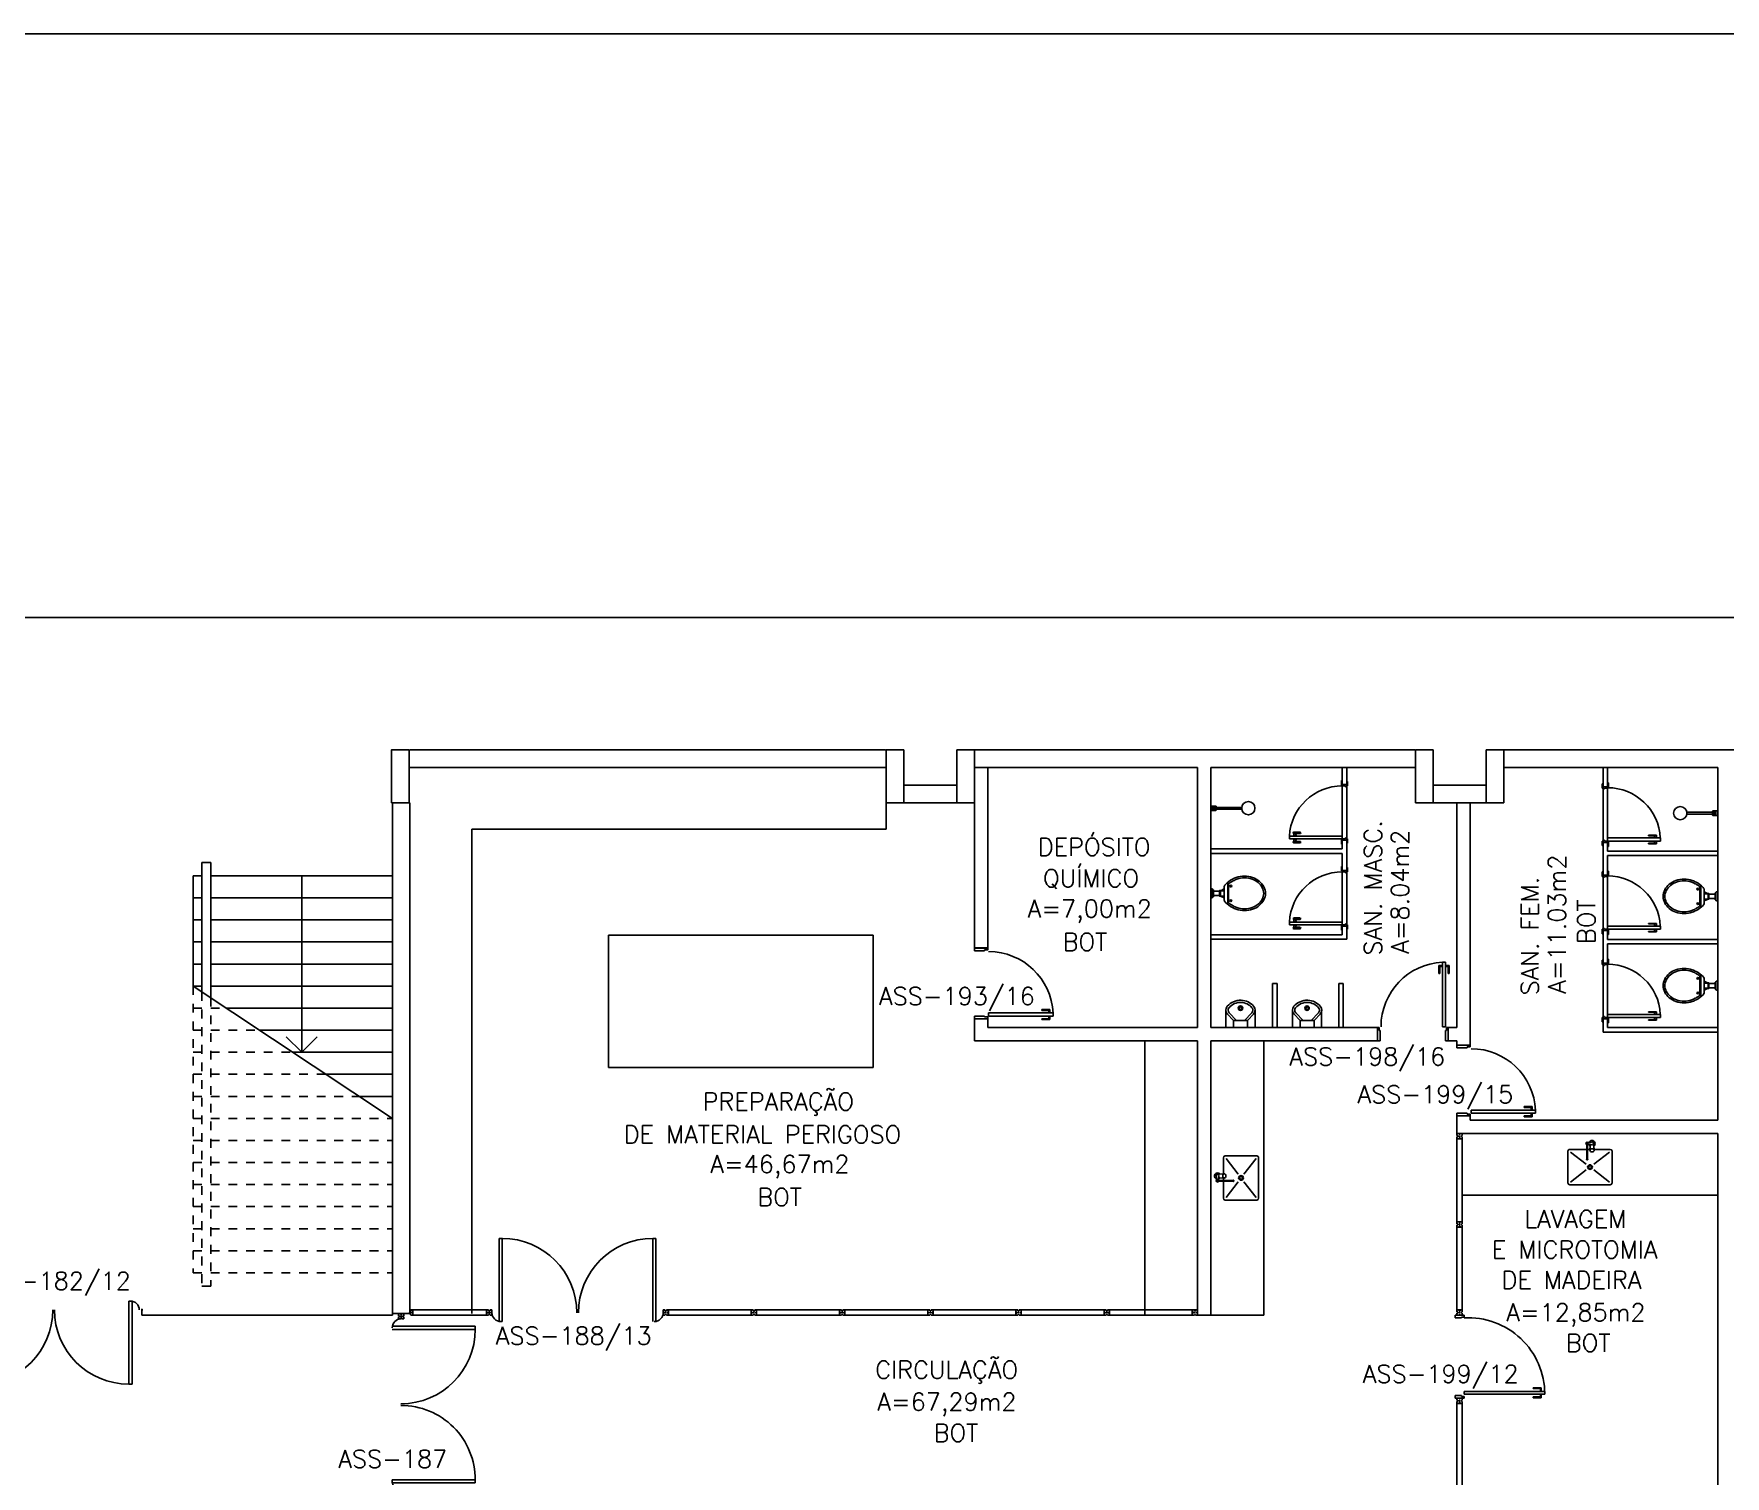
# Model space of a CAD drawing. Extents: x -248 to -11, y 347 to 447.
# Drawn here: x -52.33 to -33.16, y 371.22 to 387.57 of the extents above; entities that cross this region are included whole.
import ezdxf
from ezdxf.enums import TextEntityAlignment as Align

# ---------------------------------------------------------------- set-up
doc = ezdxf.new("R2010")
doc.units = 0
doc.header["$LTSCALE"] = 0.02
doc.header["$MEASUREMENT"] = 0
doc.linetypes.add('HIDDEN2', pattern=[0.1875, 0.125, -0.0625])
doc.layers.get('0').update_dxf_attribs({"linetype": 'CONTINUOUS'})
for name, color, linetype in [('ALV', 2, 'CONTINUOUS'), ('AREA', 2, 'CONTINUOUS'), ('BANC', 2, 'CONTINUOUS'), ('DIV', 2, 'CONTINUOUS'), ('EQUIP', 1, 'CONTINUOUS'), ('ESC', 1, 'CONTINUOUS'), ('ESQ', 1, 'CONTINUOUS'), ('ESTR', 3, 'CONTINUOUS'), ('MARCO', 2, 'CONTINUOUS'), ('MAÇANETA', 1, 'CONTINUOUS'), ('PISO', 1, 'CONTINUOUS'), ('PORTA', 2, 'CONTINUOUS'), ('SOLEIRA', 1, 'CONTINUOUS'), ('TEXT_CENTRO_CUSTO', 1, 'CONTINUOUS'), ('TEXTO', 2, 'CONTINUOUS'), ('TEXTO-ENDEREÇO', 2, 'CONTINUOUS')]:
    doc.layers.add(name, color=color, linetype=linetype)
doc.styles.add('UNB-100', font='simplex.shx', dxfattribs={"height": 0.2})
doc.styles.add('UNB-100-1', font='simplex.shx', dxfattribs={"height": 0.2})

# ---------------------------------------------------------------- blocks, each defined once
blk = doc.blocks.new('INOXA1-P-SSS')
for p, q in [((0.12, 0.23), (0.12, 0.047)), ((0.22, 0.25), (0.14, 0.25)), ((0.15, 0.22), (0.287, 0.043)), ((0.5, 0.25), (0.22, 0.25)), ((0.353, 0.043), (0.49, 0.22)), ((0.52, 0.23), (0.52, -0.23)), ((0.043, 0.008), (0.043, -0.022)), ((0.062, 0.04), (0.071, 0.04)), ((0.131, 0.048), (0.076, 0.043)), ((0.131, -0.002), (0.076, 0.003)), ((0.22, -0.027), (0.054, -0.027)), ((0.22, -0.037), (0.054, -0.037)), ((0.063, -0.003), (0.063, -0.021)), ((0.12, -0.001), (0.12, -0.027)), ((0.12, -0.037), (0.12, -0.23)), ((0.15, -0.22), (0.287, -0.043)), ((0.231, -0.027), (0.22, -0.027)), ((0.231, -0.037), (0.22, -0.037)), ((0.353, -0.043), (0.49, -0.22)), ((0.22, -0.25), (0.14, -0.25)), ((0.5, -0.25), (0.22, -0.25))]:
    blk.add_line(p, q)
blk.add_lwpolyline([(0.076, 0.003), (0.072, 0.004), (0.069, 0.009), (0.067, 0.015), (0.066, 0.023), (0.067, 0.031), (0.069, 0.037), (0.072, 0.042), (0.076, 0.043)])
blk.add_lwpolyline([(0.131, 0.048), (0.137, 0.046), (0.143, 0.041), (0.147, 0.033), (0.148, 0.023), (0.147, 0.013), (0.143, 0.006), (0.137, 0), (0.131, -0.002), (0.125, 0), (0.119, 0.006), (0.115, 0.013), (0.114, 0.023), (0.115, 0.033), (0.119, 0.041), (0.125, 0.046)], close=True)
for radius in [0.0266, 0.0163]:
    blk.add_circle((0.32, 0), radius)
for centre, radius, start, end in [((0.14, 0.23), 0.02, 90, 180), ((0.5, 0.23), 0.02, 360, 90), ((0.054, 0.023), 0.0349, 36.1705, 252.2568), ((0.054, 0.023), 0.0189, 62.7367, 235.7375), ((0.073, -0.003), 0.01, 102.8285, 180), ((0.054, 0.023), 0.0349, 285.5373, 323.9987), ((0.054, -0.032), 0.0145, 20.161, 339.839), ((0.054, -0.032), 0.005, 90.0037, 269.9963), ((0.231, -0.032), 0.00738, 222.6559, 137.3441), ((0.231, -0.032), 0.005, 269.9935, 90.0065), ((0.14, -0.23), 0.02, 180, 270), ((0.5, -0.23), 0.02, 270, 360)]:
    blk.add_arc(centre, radius, start, end)
blk = doc.blocks.new('PILINT-SSS')
for points in [[(0.2, 0), (0.2, -0.6), (0, -0.6), (0, 0)], [(0.8, 0), (0.8, -0.6), (1, -0.6), (1, 0)], [(0.2, -8.39), (0.2, -9.39), (0, -9.39), (0, -8.39)], [(0.8, -8.39), (0.8, -9.39), (1, -9.39), (1, -8.39)]]:
    blk.add_lwpolyline(points, close=True)
blk = doc.blocks.new('DIVMT-SSS')
for p, q in [((-0.03, 0.008), (-0.03, 0.03)), ((-0.006, 0.03), (-0.03, 0.03)), ((-0.03, 0.008), (-0.02, 0.008)), ((-0.02, -0.008), (-0.02, 0.008)), ((-0.006, 0.02), (-0.006, 0.03)), ((0.006, 0.02), (-0.006, 0.02)), ((-0.005, 0), (0.005, 0)), ((0.005, 0), (-0.005, 0)), ((0, 0.005), (0, -0.005)), ((0, -0.005), (0, 0.005)), ((0.006, 0.03), (0.03, 0.03)), ((0.006, 0.02), (0.006, 0.03)), ((0.03, 0.008), (0.02, 0.008)), ((0.02, -0.008), (0.02, 0.008)), ((0.03, 0.008), (0.03, 0.03)), ((-0.03, -0.008), (-0.03, -0.03)), ((-0.03, -0.008), (-0.02, -0.008)), ((-0.03, -0.03), (-0.03, -0.97)), ((-0.03, -0.03), (-0.009, -0.03)), ((0.03, -0.03), (-0.03, -0.03)), ((-0.03, -0.03), (-0.006, -0.03)), ((-0.009, -0.03), (-0.027, -0.03)), ((-0.006, -0.02), (-0.006, -0.03)), ((-0.006, -0.02), (0.006, -0.02)), ((-0.006, -0.02), (-0.006, -0.03)), ((0.006, -0.02), (-0.006, -0.02)), ((0.005, -0.03), (-0.005, -0.03)), ((0.006, -0.02), (0.006, -0.03)), ((0.006, -0.02), (0.006, -0.03)), ((0.03, -0.03), (0.006, -0.03)), ((0.03, -0.008), (0.02, -0.008)), ((0.03, -0.008), (0.03, -0.03)), ((0.03, -0.03), (0.03, -0.97)), ((0.03, -0.97), (-0.03, -0.97)), ((-0.006, -0.98), (-0.006, -0.97)), ((-0.006, -0.98), (0.006, -0.98)), ((0.006, -1.001), (-0.006, -1.001)), ((0.005, -0.97), (-0.005, -0.97)), ((0, -0.994), (0, -1.007)), ((0, -1.02), (0, -1.021)), ((0.006, -0.98), (0.006, -0.97))]:
    blk.add_line(p, q)
blk = doc.blocks.new('PDVDP-SSS')
for p, q in [((0.112, 0.84), (0.112, -0.1)), ((0.147, 0.84), (0.112, 0.84)), ((0.147, 0.84), (0.147, -0.1)), ((1.853, 0.84), (1.888, 0.84)), ((1.853, 0.84), (1.853, -0.1)), ((1.888, 0.84), (1.888, -0.1)), ((0.009, 0), (-0.009, 0)), ((0, -0.012), (0, 0.01)), ((0.147, -0.1), (0.112, -0.1))]:
    blk.add_line(p, q)
at = {"color": 1}
for centre, radius, start, end in [((0.148, -0.002), 0.843, 0, 90), ((1.853, -0.002), 0.843, 90, 180), ((0.131, 0), 0.101, 180, 270), ((1.87, 0), 0.101, 270, 0)]:
    blk.add_arc(centre, radius, start, end, dxfattribs=at)
blk = doc.blocks.new('MTT-SSS')
for p, q in [((-0.008, 0.03), (-0.03, 0.03)), ((-0.03, 0.03), (-0.03, 0.006)), ((-0.0185, 0.006), (-0.03, 0.006)), ((-0.0185, -0.006), (-0.0185, 0.006)), ((-0.008, 0.03), (-0.008, 0.02)), ((-0.008, 0.02), (0.008, 0.02)), ((-0.0051, 0), (0.0051, 0)), ((0, -0.0051), (0, 0.0051)), ((0.008, 0.03), (0.03, 0.03)), ((0.008, 0.03), (0.008, 0.02)), ((0.0205, -0.006), (0.0205, 0.006)), ((0.0205, 0.006), (0.03, 0.006)), ((0.03, 0.006), (0.03, 0.03)), ((-0.03, -0.03), (-0.03, -0.006)), ((-0.0185, -0.006), (-0.03, -0.006)), ((-0.008, -0.03), (-0.03, -0.03)), ((-0.008, -0.02), (0.008, -0.02)), ((-0.008, -0.03), (-0.008, -0.02)), ((0.008, -0.03), (0.008, -0.02)), ((0.008, -0.03), (0.03, -0.03)), ((0.0205, -0.006), (0.03, -0.006)), ((0.03, -0.006), (0.03, -0.03))]:
    blk.add_line(p, q)
blk = doc.blocks.new('MTINI-SSS')
for p, q in [((-0.03, 0.008), (-0.03, 0.028)), ((-0.03, 0.028), (-0.008, 0.028)), ((-0.03, 0.008), (-0.02, 0.008)), ((-0.02, 0), (-0.02, 0.008)), ((-0.001, 0), (-0.02, 0)), ((-0.008, 0.019), (-0.008, 0.028)), ((0.008, 0.019), (-0.008, 0.019)), ((0.005, 0), (-0.005, 0)), ((0.02, 0), (-0.001, 0)), ((0, -0.005), (0, 0.005)), ((0.008, 0.019), (0.008, 0.028)), ((0.03, 0.028), (0.008, 0.028)), ((0.03, 0.008), (0.02, 0.008)), ((0.02, 0), (0.02, 0.008)), ((0.03, 0.008), (0.03, 0.028))]:
    blk.add_line(p, q)
blk = doc.blocks.new('PDV2D-SSS')
for p, q in [((-0.106, 0.965), (-0.076, 0.965)), ((-0.106, 0.05), (-0.106, 0.965)), ((-0.076, 0.05), (-0.076, 0.965)), ((-0.148, 0.925), (-0.108, 0.925)), ((-0.148, 0.925), (-0.148, 0.835)), ((-0.138, 0.835), (-0.148, 0.835)), ((-0.138, 0.915), (-0.108, 0.915)), ((-0.138, 0.915), (-0.138, 0.835)), ((-0.034, 0.925), (-0.074, 0.925)), ((-0.044, 0.915), (-0.074, 0.915)), ((-0.044, 0.915), (-0.044, 0.835)), ((-0.044, 0.835), (-0.034, 0.835)), ((-0.034, 0.925), (-0.034, 0.835)), ((-0.95, 0.05), (-0.97, 0.05)), ((-0.97, 0.05), (-0.97, 0.035)), ((-0.97, 0.035), (-0.97, -0.035)), ((-0.95, 0.02), (-0.95, 0.05)), ((-0.95, 0.02), (-0.94, 0.02)), ((-0.94, -0.05), (-0.94, 0.02)), ((-0.076, 0.05), (-0.106, 0.05)), ((-0.051, 0.02), (-0.061, 0.02)), ((-0.061, -0.05), (-0.061, 0.02)), ((-0.051, 0.05), (-0.031, 0.05)), ((-0.051, 0.02), (-0.051, 0.05)), ((-0.031, 0.05), (-0.031, -0.05)), ((-0.97, -0.035), (-0.97, -0.05)), ((-0.97, -0.05), (-0.94, -0.05)), ((-0.031, -0.05), (-0.061, -0.05))]:
    blk.add_line(p, q)
at = {"color": 1}
blk.add_arc((-0.076, 0.1), 0.865, 90, 183.3214, dxfattribs=at)
blk = doc.blocks.new('DIV-SSS')
for p, q in [((-0.005, 0), (0.005, 0)), ((0, 0.005), (0, -0.005)), ((-0.03, -0.03), (-0.03, -0.97)), ((0.03, -0.03), (-0.03, -0.03)), ((-0.03, -0.03), (-0.009, -0.03)), ((-0.009, -0.03), (-0.027, -0.03)), ((-0.006, -0.02), (0.006, -0.02)), ((-0.006, -0.02), (-0.006, -0.03)), ((-0.005, -0.022), (0.005, -0.022)), ((-0.005, -0.022), (-0.005, -0.029)), ((0.005, -0.029), (-0.005, -0.029)), ((0.005, -0.03), (-0.005, -0.03)), ((0.005, -0.022), (0.005, -0.029)), ((0.006, -0.02), (0.006, -0.03)), ((0.03, -0.03), (0.03, -0.97)), ((0.03, -0.97), (-0.03, -0.97)), ((0.007, -0.999), (-0.007, -0.999)), ((-0.006, -0.98), (-0.006, -0.97)), ((-0.006, -0.98), (0.006, -0.98)), ((0.005, -0.97), (-0.005, -0.97)), ((0, -0.991), (0, -1.006)), ((0.006, -0.98), (0.006, -0.97))]:
    blk.add_line(p, q)
blk = doc.blocks.new('PD80-SSS')
at = {"color": 1}
for p, q in [((-0.777, 0.01), (-0.777, -0.03)), ((-0.777, 0.01), (-0.687, 0.01)), ((-0.687, 0), (-0.687, 0.01)), ((-0.777, -0.105), (-0.777, -0.065)), ((-0.777, -0.105), (-0.687, -0.105)), ((-0.767, 0), (-0.767, -0.03)), ((-0.767, 0), (-0.687, 0)), ((-0.767, -0.095), (-0.767, -0.065)), ((-0.767, -0.095), (-0.687, -0.095)), ((-0.687, -0.095), (-0.687, -0.105))]:
    blk.add_line(p, q, dxfattribs=at)
at = {"color": 2}
for p, q in [((-0.075, 0), (0.075, 0)), ((0.075, -0.03), (0.075, 0)), ((-0.817, -0.065), (-0.817, -0.03)), ((-0.085, -0.03), (-0.817, -0.03)), ((-0.085, -0.065), (-0.817, -0.065)), ((-0.085, -0.03), (-0.085, -0.065)), ((-0.075, 0), (-0.075, -0.02)), ((-0.075, -0.02), (-0.04, -0.02)), ((-0.04, -0.03), (-0.04, -0.02)), ((-0.04, -0.03), (0.075, -0.03)), ((-0.075, -0.781), (-0.04, -0.781)), ((-0.075, -0.801), (-0.075, -0.781)), ((-0.075, -0.801), (0.075, -0.801)), ((-0.075, -0.802), (0.075, -0.802)), ((-0.04, -0.771), (0.075, -0.771)), ((-0.04, -0.771), (-0.04, -0.781)), ((0.075, -0.771), (0.075, -0.801))]:
    blk.add_line(p, q, dxfattribs=at)
at = {"color": 1}
blk.add_arc((-0.085, -0.03), 0.731, 182.6571, 270, dxfattribs=at)
blk = doc.blocks.new('MICTR-P-SSS')
for p, q in [((0, 0.08), (0, 0.155)), ((0, 0.08), (0, -0.08)), ((0.081, 0.08), (0, 0.08)), ((0.01, 0.165), (0.205, 0.165)), ((0.168, 0.129), (0.08, 0.046)), ((0.08, -0.076), (0.08, 0.076)), ((0.151, 0.147), (0.083, 0.083)), ((0, -0.08), (0, -0.155)), ((0, -0.08), (0.081, -0.08)), ((0.01, -0.165), (0.205, -0.165)), ((0.168, -0.129), (0.08, -0.046)), ((0.151, -0.147), (0.083, -0.083))]:
    blk.add_line(p, q)
for radius in [0.025, 0.015]:
    blk.add_circle((0.22, 0), radius)
for centre, radius, start, end in [((0.01, 0.155), 0.01, 90, 180), ((0.09, 0.076), 0.01, 133.3634, 180), ((0.197, 0.098), 0.0675, 49.5319, 133.3634), ((0.197, 0.098), 0.0425, 49.5319, 133.3634), ((0.114, 0), 0.171, 357.4005, 49.5319), ((0.114, 0), 0.196, 358.2793, 49.5319), ((0.01, -0.155), 0.01, 180, 270), ((0.09, -0.076), 0.01, 180, 226.6366), ((0.197, -0.098), 0.0675, 226.6366, 310.4681), ((0.197, -0.098), 0.0425, 226.6366, 310.4681), ((0.114, 0), 0.171, 310.4681, 357.3509), ((0.114, 0), 0.196, 310.4681, 357.7012)]:
    blk.add_arc(centre, radius, start, end)
blk = doc.blocks.new('VDC-P-SSS')
for p, q in [((-0.127, 0.192), (0.127, 0.192)), ((-0.109, 0.202), (0.109, 0.202)), ((-0.068, 0.152), (0.068, 0.152)), ((-0.05, 0.152), (-0.03, 0.11)), ((-0.05, 0.015), (-0.05, 0)), ((-0.05, 0), (0.05, 0)), ((0.045, 0.02), (-0.045, 0.02)), ((-0.04, 0.025), (-0.04, 0.02)), ((0.035, 0.03), (-0.035, 0.03)), ((-0.03, 0.152), (-0.03, 0.11)), ((0.03, 0.11), (-0.03, 0.11)), ((0.03, 0.1), (-0.03, 0.1)), ((-0.025, 0.1), (-0.025, 0.03)), ((0.025, 0.1), (0.025, 0.03)), ((0.03, 0.152), (0.03, 0.11)), ((0.05, 0.152), (0.03, 0.11)), ((0.04, 0.025), (0.04, 0.02)), ((0.05, 0.015), (0.05, 0))]:
    blk.add_line(p, q)
for points in [[(0.16, 0.244, 0.050424), (0.18, 0.288, 0.082137), (0.195, 0.381, 0.082137), (0.18, 0.474, 0.090148), (0.138, 0.549, 0.104406), (0.073, 0.601, 0.117345), (0, 0.619, 0.117345), (-0.073, 0.601, 0.104406), (-0.138, 0.549, 0.090148), (-0.18, 0.474, 0.082137), (-0.195, 0.381, 0.082137)], [(0.142, 0.254, 0.050424), (0.161, 0.295, 0.082137), (0.175, 0.381, 0.082137), (0.161, 0.468, 0.090148), (0.122, 0.536, 0.104406), (0.064, 0.583, 0.117345), (0, 0.599, 0.117345), (-0.064, 0.583, 0.104406), (-0.122, 0.536, 0.090148), (-0.161, 0.468, 0.082137), (-0.175, 0.381, 0.082137)], [(-0.195, 0.381, 0.082137), (-0.18, 0.288, 0.050424), (-0.16, 0.244, 0.104406)], [(-0.175, 0.381, 0.082137), (-0.161, 0.295, 0.050424), (-0.142, 0.254, 0.050424)]]:
    blk.add_lwpolyline(points, format="xyb")
for centre in [(-0.083, 0.226), (0.083, 0.226)]:
    blk.add_circle(centre, 0.0101)
for centre, radius, start, end in [((0.08, 0.36), 0.266, 205.6863, 226.7558), ((0.08, 0.36), 0.246, 205.6863, 219.7706), ((-0.08, 0.36), 0.266, 313.2442, 334.3137), ((-0.08, 0.36), 0.246, 320.2294, 334.3137), ((-0.068, 0.202), 0.05, 226.7558, 270), ((-0.045, 0.015), 0.005, 90, 180), ((-0.035, 0.025), 0.005, 90, 180), ((-0.03, 0.105), 0.005, 90, 270), ((0.03, 0.105), 0.005, 270, 90), ((0.035, 0.025), 0.005, 0, 90), ((0.045, 0.015), 0.005, 360, 90), ((0.068, 0.202), 0.05, 270, 313.2442)]:
    blk.add_arc(centre, radius, start, end)
blk = doc.blocks.new('CHUV-P-SSS')
for p, q in [((-0.06, 0.01), (-0.351, 0.01)), ((-0.06, -0.02), (-0.06, 0.02)), ((-0.02, 0.015), (-0.06, 0.015)), ((-0.02, 0.005), (-0.06, 0.005)), ((-0.055, 0.025), (0, 0.025)), ((-0.02, 0.025), (-0.02, -0.025)), ((0, 0.025), (0, -0.025)), ((-0.06, -0.01), (-0.351, -0.01)), ((-0.02, -0.005), (-0.06, -0.005)), ((-0.02, -0.015), (-0.06, -0.015)), ((-0.02, -0.025), (-0.055, -0.025)), ((0, -0.025), (-0.02, -0.025))]:
    blk.add_line(p, q)
blk.add_circle((-0.425, 0), 0.075)
for centre, start, end in [((-0.055, 0.02), 90, 180), ((-0.055, -0.02), 180, 270)]:
    blk.add_arc(centre, 0.005, start, end)
blk = doc.blocks.new('MACANETA-SSS')
at = {"layer": 'MAÇANETA'}
for p, q in [((-0.077, 0.052), (-0.077, 0.12)), ((-0.059, 0.052), (-0.059, 0.12)), ((-0.059, 0.075), (-0.036, 0.075)), ((-0.059, 0.052), (-0.036, 0.052)), ((-0.036, 0.044), (-0.036, 0.084)), ((-0.036, 0.084), (-0.03, 0.084)), ((-0.036, 0.044), (-0.03, 0.044)), ((0.006, 0.084), (0, 0.084)), ((0.006, 0.044), (0, 0.044)), ((0.006, 0.044), (0.006, 0.084)), ((0.029, 0.075), (0.006, 0.075)), ((0.029, 0.052), (0.006, 0.052)), ((0.029, 0.052), (0.029, 0.12)), ((0.047, 0.052), (0.047, 0.12))]:
    blk.add_line(p, q, dxfattribs=at)
for centre, start, end in [((-0.068, 0.12), 90, 180), ((-0.068, 0.052), 180, 270), ((-0.068, 0.12), 0, 90), ((-0.068, 0.052), 270, 0), ((0.038, 0.12), 90, 180), ((0.038, 0.052), 180, 270), ((0.038, 0.12), 0, 90), ((0.038, 0.052), 270, 0)]:
    blk.add_arc(centre, 0.00874, start, end, dxfattribs=at)
blk = doc.blocks.new('DOOR-60-SSS')
at = {"layer": 'PORTA'}
for p, q in [((-0.045, -0.6), (-0.045, 0)), ((-0.015, 0), (-0.045, 0)), ((-0.015, -0.6), (-0.015, 0)), ((-0.045, -0.6), (-0.015, -0.6))]:
    blk.add_line(p, q, dxfattribs=at)
at = {"layer": 'PORTA', "color": 1}
blk.add_arc((-0.015, 0), 0.6, 180, 267.134, dxfattribs=at)
at = {"layer": 'PORTA'}
blk.add_blockref('MACANETA-SSS', (-0.015, -0.6), dxfattribs=at)
blk = doc.blocks.new('DOOR60-SSS')
at = {"layer": 'MAÇANETA'}
for p, q in [((-0.015, -0.465), (-0.01, -0.465)), ((-0.015, -0.555), (-0.015, -0.465)), ((-0.015, -0.555), (0.012, -0.555)), ((-0.01, -0.555), (-0.01, -0.465)), ((-0.01, -0.535), (0.012, -0.535)), ((0.012, -0.563), (0.012, -0.528)), ((0.012, -0.528), (0.015, -0.528)), ((0.012, -0.563), (0.015, -0.563)), ((0.053, -0.528), (0.05, -0.528)), ((0.053, -0.563), (0.05, -0.563)), ((0.053, -0.563), (0.053, -0.528)), ((0.075, -0.535), (0.053, -0.535)), ((0.08, -0.555), (0.053, -0.555)), ((0.08, -0.465), (0.075, -0.465)), ((0.075, -0.555), (0.075, -0.465)), ((0.08, -0.555), (0.08, -0.465))]:
    blk.add_line(p, q, dxfattribs=at)
at = {"layer": 'PORTA'}
for p, q in [((0.015, -0.6), (0.015, 0)), ((0.015, 0), (0.05, 0)), ((0.05, -0.6), (0.05, 0)), ((0.05, -0.6), (0.015, -0.6))]:
    blk.add_line(p, q, dxfattribs=at)
at = {"layer": 'PORTA', "color": 1}
blk.add_arc((0.02, 0), 0.6, 272.866, 0, dxfattribs=at)
blk = doc.blocks.new('ESCASS-SSN')
at = {"layer": 'ESC'}
for p, q in [((-2.66, -1.888), (-2.66, -4.249)), ((-0.6, -1.888), (-2.66, -1.888)), ((-0.6, -1.738), (-0.6, -3.271)), ((-0.5, -1.738), (-0.6, -1.738)), ((-0.5, -1.738), (-0.5, -3.204)), ((-0.4, -1.888), (-0.5, -1.888)), ((-0.4, -1.888), (-0.4, -3.138)), ((-0.6, -2.138), (-2.66, -2.138)), ((-0.4, -2.138), (-0.5, -2.138)), ((-0.6, -2.388), (-2.66, -2.388)), ((-0.4, -2.388), (-0.5, -2.388)), ((-0.6, -2.638), (-2.66, -2.638)), ((-0.4, -2.638), (-0.5, -2.638)), ((-0.6, -2.888), (-2.66, -2.888)), ((-0.4, -2.888), (-0.5, -2.888)), ((-0.4, -3.138), (-2.66, -4.638)), ((-0.6, -3.138), (-2.66, -3.138)), ((-0.4, -3.138), (-0.5, -3.138)), ((-0.777, -3.388), (-2.66, -3.388)), ((-1.153, -3.638), (-2.66, -3.638)), ((-1.53, -3.888), (-2.66, -3.888)), ((-1.907, -4.138), (-2.66, -4.138)), ((-2.283, -4.388), (-2.66, -4.388))]:
    blk.add_line(p, q, dxfattribs=at)
at = {"layer": 'ESC', "linetype": 'HIDDEN2'}
for p, q in [((-0.5, -3.204), (-0.5, -6.538)), ((-0.4, -3.138), (-0.4, -6.388)), ((-0.6, -3.388), (-0.777, -3.388)), ((-0.6, -3.271), (-0.6, -6.538)), ((-0.4, -3.388), (-0.5, -3.388)), ((-0.6, -3.638), (-1.153, -3.638)), ((-0.4, -3.638), (-0.5, -3.638)), ((-0.6, -3.888), (-1.53, -3.888)), ((-0.4, -3.888), (-0.5, -3.888)), ((-0.6, -4.138), (-1.907, -4.138)), ((-0.4, -4.138), (-0.5, -4.138)), ((-2.66, -4.268), (-2.66, -6.388)), ((-0.6, -4.388), (-2.283, -4.388)), ((-0.4, -4.388), (-0.5, -4.388)), ((-0.6, -4.638), (-2.66, -4.638)), ((-0.4, -4.638), (-0.5, -4.638)), ((-0.6, -4.888), (-2.66, -4.888)), ((-0.4, -4.888), (-0.5, -4.888)), ((-0.6, -5.138), (-2.66, -5.138)), ((-0.4, -5.138), (-0.5, -5.138)), ((-0.6, -5.388), (-2.66, -5.388)), ((-0.4, -5.388), (-0.5, -5.388)), ((-0.6, -5.638), (-2.66, -5.638)), ((-0.4, -5.638), (-0.5, -5.638)), ((-0.6, -5.888), (-2.66, -5.888)), ((-0.4, -5.888), (-0.5, -5.888)), ((-0.6, -6.138), (-2.66, -6.138)), ((-0.4, -6.138), (-0.5, -6.138)), ((-0.6, -6.388), (-2.66, -6.388)), ((-0.4, -6.388), (-0.5, -6.388)), ((-0.5, -6.538), (-0.6, -6.538))]:
    blk.add_line(p, q, dxfattribs=at)
blk = doc.blocks.new('ESCASSN-SSN')
at = {"layer": 'ALV', "xscale": -1}
blk.add_blockref('ESCASS-SSN', (0, 0), dxfattribs=at)

msp = doc.modelspace()

# ---------------------------------------------------------------- linework, layer by layer
at = {"layer": 'ALV'}
for p, q in [((-48.066, 379.453), (-42.675, 379.453)), ((-41.666, 379.453), (-36.675, 379.453)), ((-35.666, 379.453), (-30.675, 379.453)), ((-48.066, 379.253), (-42.675, 379.253)), ((-41.666, 379.253), (-39.137, 379.253)), ((-41.516, 379.253), (-41.516, 377.206)), ((-39.137, 379.253), (-39.137, 376.304)), ((-38.987, 379.253), (-38.987, 376.304)), ((-38.987, 379.253), (-36.675, 379.253)), ((-35.666, 379.253), (-33.241, 379.253)), ((-33.241, 375.253), (-33.241, 379.253)), ((-41.866, 379.053), (-42.466, 379.053)), ((-35.866, 379.053), (-36.466, 379.053)), ((-48.263, 378.851), (-48.263, 373.063)), ((-48.066, 378.851), (-48.066, 373.063)), ((-41.866, 378.853), (-42.466, 378.853)), ((-41.666, 378.853), (-41.666, 377.206)), ((-35.866, 378.853), (-36.466, 378.853)), ((-36.197, 376.304), (-36.197, 378.853)), ((-36.047, 376.104), (-36.047, 378.853)), ((-41.516, 377.206), (-41.666, 377.206)), ((-41.666, 376.404), (-41.666, 376.154)), ((-41.516, 376.404), (-41.666, 376.404)), ((-41.516, 376.404), (-41.516, 376.304)), ((-41.516, 376.304), (-39.137, 376.304)), ((-38.987, 376.304), (-37.099, 376.304)), ((-37.099, 376.304), (-37.099, 376.154)), ((-36.297, 376.304), (-36.297, 376.154)), ((-36.297, 376.304), (-36.197, 376.304)), ((-41.666, 376.154), (-39.137, 376.154)), ((-39.137, 376.154), (-39.137, 373.043)), ((-38.987, 376.154), (-38.987, 373.043)), ((-38.987, 376.154), (-37.099, 376.154)), ((-36.297, 376.154), (-36.197, 376.154)), ((-36.197, 376.104), (-36.197, 376.154)), ((-36.197, 376.104), (-36.047, 376.104)), ((-36.197, 375.303), (-36.047, 375.303)), ((-36.197, 375.103), (-36.197, 375.303)), ((-36.047, 375.253), (-36.047, 375.303)), ((-36.047, 375.253), (-33.241, 375.253)), ((-36.197, 375.103), (-33.241, 375.103)), ((-33.241, 361.063), (-33.241, 375.103)), ((-48.263, 373.043), (-48.263, 373.103)), ((-48.263, 373.063), (-48.066, 373.063)), ((-39.137, 373.043), (-38.987, 373.043))]:
    msp.add_line(p, q, dxfattribs=at)
at = {"layer": 'BANC'}
for p, q in [((-42.666, 378.853), (-42.666, 378.553)), ((-47.366, 378.553), (-47.366, 373.063)), ((-47.366, 378.553), (-42.666, 378.553)), ((-45.816, 377.353), (-42.816, 377.353)), ((-45.816, 377.353), (-45.816, 375.853)), ((-42.816, 377.353), (-42.816, 375.853)), ((-39.737, 376.154), (-39.737, 373.043)), ((-38.387, 376.154), (-38.387, 373.043)), ((-45.816, 375.853), (-42.816, 375.853)), ((-36.137, 374.403), (-33.241, 374.403)), ((-38.387, 373.043), (-38.987, 373.043))]:
    msp.add_line(p, q, dxfattribs=at)
at = {"layer": 'DIV'}
for p, q in [((-37.497, 379.058), (-37.497, 379.253)), ((-37.447, 379.058), (-37.447, 379.253)), ((-34.541, 379.033), (-34.541, 379.253)), ((-34.491, 379.033), (-34.491, 379.253)), ((-37.497, 379.058), (-37.447, 379.058)), ((-34.491, 379.033), (-34.541, 379.033)), ((-37.497, 378.328), (-38.987, 378.328)), ((-37.497, 378.278), (-38.987, 378.278)), ((-37.497, 378.428), (-37.447, 378.428)), ((-37.497, 378.328), (-37.497, 378.428)), ((-37.497, 378.084), (-37.497, 378.278)), ((-37.447, 378.084), (-37.447, 378.428)), ((-34.491, 378.403), (-34.541, 378.403)), ((-34.541, 378.033), (-34.541, 378.403)), ((-34.491, 378.303), (-34.491, 378.403)), ((-34.491, 378.303), (-33.241, 378.303)), ((-37.497, 378.084), (-37.447, 378.084)), ((-34.491, 378.033), (-34.491, 378.253)), ((-34.491, 378.253), (-33.241, 378.253)), ((-34.491, 378.033), (-34.541, 378.033)), ((-38.987, 377.354), (-37.497, 377.354)), ((-37.497, 377.354), (-37.497, 377.454)), ((-37.497, 377.454), (-37.447, 377.454)), ((-37.447, 377.304), (-37.447, 377.454)), ((-34.491, 377.403), (-34.541, 377.403)), ((-34.541, 377.033), (-34.541, 377.403)), ((-34.491, 377.303), (-34.491, 377.403)), ((-38.987, 377.304), (-37.447, 377.304)), ((-34.491, 377.303), (-33.241, 377.303)), ((-34.491, 377.033), (-34.491, 377.253)), ((-34.491, 377.253), (-33.241, 377.253)), ((-34.491, 377.033), (-34.541, 377.033)), ((-38.287, 376.804), (-38.237, 376.804)), ((-38.287, 376.804), (-38.287, 376.304)), ((-38.237, 376.804), (-38.237, 376.304)), ((-37.537, 376.804), (-37.487, 376.804)), ((-37.537, 376.804), (-37.537, 376.304)), ((-37.487, 376.804), (-37.487, 376.304)), ((-34.491, 376.403), (-34.541, 376.403)), ((-34.541, 376.253), (-34.541, 376.403)), ((-34.491, 376.303), (-34.491, 376.403)), ((-34.541, 376.253), (-33.241, 376.253)), ((-34.491, 376.303), (-33.241, 376.303)), ((-36.197, 375.103), (-36.173, 375.103)), ((-36.197, 375.081), (-36.197, 375.103)), ((-36.197, 375.103), (-36.137, 375.103)), ((-36.197, 375.081), (-36.187, 375.081)), ((-36.197, 375.065), (-36.187, 375.065)), ((-36.197, 375.065), (-36.197, 375.043)), ((-36.173, 375.043), (-36.197, 375.043)), ((-36.187, 375.081), (-36.187, 375.065)), ((-36.173, 375.094), (-36.173, 375.103)), ((-36.173, 375.094), (-36.173, 375.103)), ((-36.173, 375.094), (-36.161, 375.094)), ((-36.161, 375.094), (-36.173, 375.094)), ((-36.173, 375.053), (-36.161, 375.053)), ((-36.173, 375.053), (-36.173, 375.043)), ((-36.172, 375.103), (-36.162, 375.103)), ((-36.172, 375.073), (-36.162, 375.073)), ((-36.162, 375.073), (-36.172, 375.073)), ((-36.167, 375.078), (-36.167, 375.068)), ((-36.167, 375.068), (-36.167, 375.078)), ((-36.161, 375.094), (-36.161, 375.103)), ((-36.137, 375.103), (-36.161, 375.103)), ((-36.161, 375.094), (-36.161, 375.103)), ((-36.161, 375.053), (-36.161, 375.043)), ((-36.161, 375.043), (-36.137, 375.043)), ((-36.158, 375.103), (-36.14, 375.103)), ((-36.137, 375.103), (-36.158, 375.103)), ((-36.137, 375.081), (-36.147, 375.081)), ((-36.147, 375.081), (-36.147, 375.065)), ((-36.137, 375.065), (-36.147, 375.065)), ((-36.137, 375.081), (-36.137, 375.103)), ((-36.137, 375.065), (-36.137, 375.043)), ((-47.196, 373.103), (-48.034, 373.103)), ((-48.034, 373.043), (-48.034, 373.103)), ((-47.196, 373.103), (-47.196, 373.079)), ((-47.174, 373.103), (-47.196, 373.103)), ((-47.196, 373.043), (-47.196, 373.103)), ((-47.196, 373.103), (-47.196, 373.082)), ((-47.196, 373.082), (-47.196, 373.1)), ((-47.174, 373.103), (-47.174, 373.093)), ((-47.158, 373.103), (-47.158, 373.093)), ((-47.158, 373.103), (-47.136, 373.103)), ((-47.136, 373.079), (-47.136, 373.103)), ((-39.197, 373.103), (-39.173, 373.103)), ((-39.197, 373.081), (-39.197, 373.103)), ((-39.197, 373.103), (-39.137, 373.103)), ((-39.173, 373.094), (-39.173, 373.103)), ((-39.173, 373.094), (-39.173, 373.103)), ((-39.172, 373.103), (-39.162, 373.103)), ((-39.161, 373.094), (-39.161, 373.103)), ((-39.137, 373.103), (-39.161, 373.103)), ((-39.161, 373.094), (-39.161, 373.103)), ((-39.158, 373.103), (-39.14, 373.103)), ((-39.137, 373.103), (-39.158, 373.103)), ((-48.084, 373.073), (-48.085, 373.073)), ((-48.058, 373.073), (-48.071, 373.073)), ((-48.065, 373.067), (-48.065, 373.079)), ((-48.043, 373.079), (-48.034, 373.079)), ((-48.043, 373.079), (-48.043, 373.067)), ((-48.043, 373.067), (-48.034, 373.067)), ((-48.034, 373.068), (-48.034, 373.078)), ((-47.196, 373.043), (-48.034, 373.043)), ((-47.187, 373.079), (-47.196, 373.079)), ((-47.187, 373.079), (-47.196, 373.079)), ((-47.196, 373.068), (-47.196, 373.078)), ((-47.187, 373.067), (-47.196, 373.067)), ((-47.196, 373.043), (-47.196, 373.067)), ((-47.187, 373.067), (-47.196, 373.067)), ((-47.174, 373.043), (-47.196, 373.043)), ((-47.187, 373.067), (-47.187, 373.079)), ((-47.187, 373.079), (-47.187, 373.067)), ((-47.174, 373.093), (-47.158, 373.093)), ((-47.174, 373.053), (-47.158, 373.053)), ((-47.174, 373.043), (-47.174, 373.053)), ((-47.172, 373.073), (-47.161, 373.073)), ((-47.161, 373.073), (-47.172, 373.073)), ((-47.166, 373.068), (-47.166, 373.078)), ((-47.166, 373.078), (-47.166, 373.068)), ((-47.158, 373.043), (-47.158, 373.053)), ((-47.158, 373.043), (-47.136, 373.043)), ((-47.146, 373.067), (-47.146, 373.079)), ((-47.146, 373.079), (-47.136, 373.079)), ((-47.146, 373.067), (-47.136, 373.067)), ((-47.136, 373.067), (-47.136, 373.043)), ((-39.197, 373.081), (-39.187, 373.081)), ((-39.197, 373.065), (-39.187, 373.065)), ((-39.197, 373.065), (-39.197, 373.043)), ((-39.173, 373.043), (-39.197, 373.043)), ((-39.187, 373.081), (-39.187, 373.065)), ((-39.173, 373.094), (-39.161, 373.094)), ((-39.161, 373.094), (-39.173, 373.094)), ((-39.173, 373.053), (-39.161, 373.053)), ((-39.173, 373.053), (-39.173, 373.043)), ((-39.172, 373.073), (-39.162, 373.073)), ((-39.162, 373.073), (-39.172, 373.073)), ((-39.167, 373.078), (-39.167, 373.068)), ((-39.167, 373.068), (-39.167, 373.078)), ((-39.161, 373.053), (-39.161, 373.043)), ((-39.161, 373.043), (-39.137, 373.043)), ((-39.137, 373.081), (-39.147, 373.081)), ((-39.147, 373.081), (-39.147, 373.065)), ((-39.137, 373.065), (-39.147, 373.065)), ((-39.137, 373.065), (-39.137, 373.043))]:
    msp.add_line(p, q, dxfattribs=at)
at = {"layer": 'ESC'}
for p, q in [((-49.293, 378.024), (-49.293, 376.024)), ((-49.293, 376.024), (-49.47, 376.2)), ((-49.293, 376.024), (-49.116, 376.2))]:
    msp.add_line(p, q, dxfattribs=at)
at = {"layer": 'ESTR'}
msp.add_lwpolyline([(-48.074, 379.453), (-48.074, 378.853), (-48.274, 378.853), (-48.274, 379.453)], close=True, dxfattribs=at)
at = {"layer": 'MARCO'}
for p, q in [((-37.507, 379.103), (-37.507, 379.053)), ((-37.497, 379.103), (-37.507, 379.103)), ((-37.507, 379.053), (-37.497, 379.053)), ((-37.497, 379.058), (-37.497, 379.053)), ((-37.497, 379.053), (-37.497, 379.043)), ((-37.497, 379.043), (-37.462, 379.043)), ((-37.462, 379.043), (-37.462, 379.033)), ((-37.437, 379.093), (-37.447, 379.093)), ((-37.447, 379.058), (-37.447, 379.043)), ((-37.447, 379.043), (-37.437, 379.043)), ((-37.447, 379.033), (-37.447, 379.043)), ((-37.437, 379.043), (-37.437, 379.093)), ((-34.551, 379.068), (-34.541, 379.068)), ((-34.551, 379.018), (-34.551, 379.068)), ((-34.491, 379.078), (-34.481, 379.078)), ((-34.481, 379.078), (-34.481, 379.028)), ((-37.462, 379.033), (-37.447, 379.033)), ((-34.541, 379.018), (-34.551, 379.018)), ((-34.541, 379.033), (-34.541, 379.018)), ((-34.541, 379.008), (-34.541, 379.018)), ((-34.526, 379.008), (-34.541, 379.008)), ((-34.491, 379.018), (-34.526, 379.018)), ((-34.526, 379.018), (-34.526, 379.008)), ((-34.491, 379.033), (-34.491, 379.028)), ((-34.491, 379.028), (-34.491, 379.018)), ((-34.481, 379.028), (-34.491, 379.028)), ((-37.507, 378.433), (-37.497, 378.433)), ((-37.507, 378.383), (-37.507, 378.433)), ((-37.497, 378.383), (-37.507, 378.383)), ((-37.497, 378.443), (-37.462, 378.443)), ((-37.497, 378.433), (-37.497, 378.443)), ((-37.497, 378.428), (-37.497, 378.433)), ((-37.462, 378.453), (-37.447, 378.453)), ((-37.462, 378.443), (-37.462, 378.453)), ((-37.447, 378.453), (-37.447, 378.443)), ((-37.447, 378.428), (-37.447, 378.443)), ((-37.447, 378.443), (-37.437, 378.443)), ((-37.437, 378.393), (-37.447, 378.393)), ((-37.437, 378.443), (-37.437, 378.393)), ((-34.551, 378.418), (-34.551, 378.368)), ((-34.541, 378.418), (-34.551, 378.418)), ((-34.551, 378.368), (-34.541, 378.368)), ((-34.541, 378.428), (-34.541, 378.418)), ((-34.526, 378.428), (-34.541, 378.428)), ((-34.541, 378.403), (-34.541, 378.418)), ((-34.526, 378.418), (-34.526, 378.428)), ((-34.491, 378.418), (-34.526, 378.418)), ((-34.491, 378.408), (-34.491, 378.418)), ((-34.491, 378.403), (-34.491, 378.408)), ((-34.481, 378.408), (-34.491, 378.408)), ((-34.491, 378.358), (-34.481, 378.358)), ((-34.481, 378.358), (-34.481, 378.408)), ((-37.507, 378.129), (-37.507, 378.079)), ((-37.497, 378.129), (-37.507, 378.129)), ((-37.497, 378.084), (-37.497, 378.079)), ((-37.437, 378.119), (-37.447, 378.119)), ((-37.447, 378.084), (-37.447, 378.069)), ((-37.437, 378.069), (-37.437, 378.119)), ((-37.507, 378.079), (-37.497, 378.079)), ((-37.497, 378.079), (-37.497, 378.069)), ((-37.497, 378.069), (-37.462, 378.069)), ((-37.462, 378.069), (-37.462, 378.059)), ((-37.462, 378.059), (-37.447, 378.059)), ((-37.447, 378.069), (-37.437, 378.069)), ((-37.447, 378.059), (-37.447, 378.069)), ((-34.551, 378.068), (-34.541, 378.068)), ((-34.551, 378.018), (-34.551, 378.068)), ((-34.541, 378.018), (-34.551, 378.018)), ((-34.541, 378.033), (-34.541, 378.018)), ((-34.541, 378.008), (-34.541, 378.018)), ((-34.526, 378.008), (-34.541, 378.008)), ((-34.491, 378.018), (-34.526, 378.018)), ((-34.526, 378.018), (-34.526, 378.008)), ((-34.491, 378.078), (-34.481, 378.078)), ((-34.491, 378.033), (-34.491, 378.028)), ((-34.491, 378.028), (-34.491, 378.018)), ((-34.481, 378.028), (-34.491, 378.028)), ((-34.481, 378.078), (-34.481, 378.028)), ((-37.507, 377.459), (-37.497, 377.459)), ((-37.507, 377.409), (-37.507, 377.459)), ((-37.497, 377.409), (-37.507, 377.409)), ((-37.497, 377.469), (-37.462, 377.469)), ((-37.497, 377.459), (-37.497, 377.469)), ((-37.497, 377.454), (-37.497, 377.459)), ((-37.462, 377.479), (-37.447, 377.479)), ((-37.462, 377.469), (-37.462, 377.479)), ((-37.447, 377.479), (-37.447, 377.469)), ((-37.447, 377.454), (-37.447, 377.469)), ((-37.447, 377.469), (-37.437, 377.469)), ((-37.437, 377.419), (-37.447, 377.419)), ((-37.437, 377.469), (-37.437, 377.419)), ((-34.551, 377.418), (-34.551, 377.368)), ((-34.541, 377.418), (-34.551, 377.418)), ((-34.551, 377.368), (-34.541, 377.368)), ((-34.541, 377.428), (-34.541, 377.418)), ((-34.526, 377.428), (-34.541, 377.428)), ((-34.541, 377.403), (-34.541, 377.418)), ((-34.526, 377.418), (-34.526, 377.428)), ((-34.491, 377.418), (-34.526, 377.418)), ((-34.491, 377.408), (-34.491, 377.418)), ((-34.491, 377.403), (-34.491, 377.408)), ((-34.481, 377.408), (-34.491, 377.408)), ((-34.491, 377.358), (-34.481, 377.358)), ((-34.481, 377.358), (-34.481, 377.408)), ((-34.551, 377.068), (-34.541, 377.068)), ((-34.551, 377.018), (-34.551, 377.068)), ((-34.541, 377.018), (-34.551, 377.018)), ((-34.541, 377.033), (-34.541, 377.018)), ((-34.541, 377.008), (-34.541, 377.018)), ((-34.526, 377.008), (-34.541, 377.008)), ((-34.491, 377.018), (-34.526, 377.018)), ((-34.526, 377.018), (-34.526, 377.008)), ((-34.491, 377.078), (-34.481, 377.078)), ((-34.491, 377.033), (-34.491, 377.028)), ((-34.491, 377.028), (-34.491, 377.018)), ((-34.481, 377.028), (-34.491, 377.028)), ((-34.481, 377.078), (-34.481, 377.028)), ((-34.551, 376.418), (-34.551, 376.368)), ((-34.541, 376.418), (-34.551, 376.418)), ((-34.551, 376.368), (-34.541, 376.368)), ((-34.541, 376.428), (-34.541, 376.418)), ((-34.526, 376.428), (-34.541, 376.428)), ((-34.541, 376.403), (-34.541, 376.418)), ((-34.526, 376.418), (-34.526, 376.428)), ((-34.491, 376.418), (-34.526, 376.418)), ((-34.491, 376.408), (-34.491, 376.418)), ((-34.491, 376.403), (-34.491, 376.408)), ((-34.481, 376.408), (-34.491, 376.408)), ((-34.491, 376.358), (-34.481, 376.358)), ((-34.481, 376.358), (-34.481, 376.408))]:
    msp.add_line(p, q, dxfattribs=at)
at = {"layer": 'PISO'}
for p, q in [((-240.266, 387.567), (-12.049, 387.567)), ((-240.266, 380.953), (-12.049, 380.953))]:
    msp.add_line(p, q, dxfattribs=at)
at = {"layer": 'PORTA'}
for p in [(-51.104, 373.103), (-48.263, 373.043)]:
    msp.add_line(p, (-51.104, 373.043), dxfattribs=at)
at = {"layer": 'SOLEIRA'}
for p, q in [((-37.497, 378.478), (-37.497, 379.053)), ((-37.447, 378.453), (-37.447, 379.033)), ((-34.541, 378.428), (-34.541, 379.008)), ((-34.491, 378.453), (-34.491, 379.028)), ((-37.497, 377.504), (-37.497, 378.079)), ((-37.447, 377.479), (-37.447, 378.059)), ((-34.541, 377.428), (-34.541, 378.008)), ((-34.491, 377.453), (-34.491, 378.028)), ((-34.541, 376.428), (-34.541, 377.008)), ((-34.491, 376.453), (-34.491, 377.028))]:
    msp.add_line(p, q, dxfattribs=at)

# ---------------------------------------------------------------- block references
at = {"layer": 'ALV'}
msp.add_blockref('ESCASSN-SSN', (-50.923, 379.912), dxfattribs=at)
at = {"layer": 'DIV'}
for name, p, rotation in [('DIVMT-SSS', (-36.167, 374.073), 179.9999999764969), ('DIVMT-SSS', (-36.167, 373.073), 179.9999999764969), ('PDVDP-SSS', (-47.166, 373.073), 359.9999999764968), ('PDVDP-SSS', (-51.104, 373.103), 179.9999999529937), ('MTINI-SSS', (-48.065, 373.073), 269.9999999764969), ('DIVMT-SSS', (-44.166, 373.073), 269.9999999764969), ('DIVMT-SSS', (-43.166, 373.073), 269.9999999764969), ('DIVMT-SSS', (-42.166, 373.073), 269.9999999764969), ('DIVMT-SSS', (-41.166, 373.073), 269.9999999764969), ('DIVMT-SSS', (-40.166, 373.073), 269.9999999764969), ('DIV-SSS', (-39.167, 373.073), 269.9999999764969), ('PDV2D-SSS', (-36.167, 372.073), 269.9999999764969)]:
    msp.add_blockref(name, p, dxfattribs=dict(at, rotation=rotation))
for p in [(-45.167, 373.073), (-48.166, 373.032)]:
    msp.add_blockref('MTT-SSS', p, dxfattribs=at)
at = {"layer": 'DIV', "xscale": -1}
for name, p, rotation in [('PDVDP-SSS', (-48.166, 371.03), 270.0000000235032), ('DIVMT-SSS', (-36.167, 372.074), 2.350311945065187e-08)]:
    msp.add_blockref(name, p, dxfattribs=dict(at, rotation=rotation))
at = {"layer": 'EQUIP', "xscale": -1}
for name, p, rotation in [('CHUV-P-SSS', (-38.987, 378.79), 4.700623890130373e-08), ('VDC-P-SSS', (-38.987, 377.825), 270.0000000235032)]:
    msp.add_blockref(name, p, dxfattribs=dict(at, rotation=rotation))
at = {"layer": 'EQUIP'}
for name, p, rotation in [('CHUV-P-SSS', (-33.241, 378.734), 359.9999999529938), ('VDC-P-SSS', (-33.241, 377.791), 89.99999997649688), ('VDC-P-SSS', (-33.241, 376.779), 89.99999997649688), ('MICTR-P-SSS', (-38.651, 376.304), 89.99999997649687), ('MICTR-P-SSS', (-37.896, 376.304), 89.99999997649687), ('INOXA1-P-SSS', (-34.689, 375.043), 269.9999999529937), ('INOXA1-P-SSS', (-38.965, 374.599), 359.9999999764968)]:
    msp.add_blockref(name, p, dxfattribs=dict(at, rotation=rotation))
at = {"layer": 'ESQ'}
for p, rotation in [((-41.591, 376.404), 179.9999999294906), ((-36.297, 376.229), 269.9999999529937), ((-36.122, 375.303), 179.9999999294906)]:
    msp.add_blockref('PD80-SSS', p, dxfattribs=dict(at, rotation=rotation))
at = {"layer": 'ESTR'}
for p in [(-42.666, 379.453), (-36.666, 379.453)]:
    msp.add_blockref('PILINT-SSS', p, dxfattribs=at)
at = {"layer": 'PORTA'}
for name, p, rotation in [('DOOR-60-SSS', (-37.497, 378.428), 270.0000000025722), ('DOOR60-SSS', (-34.491, 378.403), 90.00000000257238), ('DOOR-60-SSS', (-37.497, 377.454), 270.0000000025724), ('DOOR60-SSS', (-34.491, 377.403), 90.00000000257238), ('DOOR60-SSS', (-34.491, 376.403), 90.00000000257238)]:
    msp.add_blockref(name, p, dxfattribs=dict(at, rotation=rotation))

# ---------------------------------------------------------------- texts
at = {"layer": 'AREA', "style": 'UNB-100'}
for s, p in [('A=8.04m2', (-36.742, 377.14)), ('A=11.03m2', (-34.964, 376.687))]:
    msp.add_text(s, height=0.2, rotation=90, dxfattribs=at).set_placement(p)
for s, p in [('A=7,00m2', (-41.062, 377.552)), ('A=46,67m2', (-44.66, 374.657)), ('A=12,85m2', (-35.637, 372.976)), ('A=67,29m2', (-42.767, 371.962))]:
    msp.add_text(s, height=0.2, dxfattribs=at).set_placement(p)
at = {"layer": 'TEXT_CENTRO_CUSTO', "style": 'UNB-100'}
msp.add_text('BOT', height=0.2, rotation=90, dxfattribs=at).set_placement((-34.629, 377.503), align=Align.CENTER)
for p in [(-40.414, 377.175), (-43.875, 374.282), (-34.71, 372.629), (-41.876, 371.61)]:
    msp.add_text('BOT', height=0.2, dxfattribs=at).set_placement(p, align=Align.CENTER)
at = {"layer": 'TEXTO', "style": 'UNB-100'}
for s, p in [('DEPÓSITO', (-40.948, 378.251)), ('QUÍMICO', (-40.889, 377.896)), ('PREPARAÇÃO', (-44.747, 375.365)), ('DE MATERIAL PERIGOSO', (-45.642, 374.993)), ('LAVAGEM', (-35.433, 374.034)), ('E MICROTOMIA', (-35.801, 373.688)), ('DE MADEIRA', (-35.691, 373.343)), ('CIRCULAÇÃO', (-42.791, 372.325))]:
    msp.add_text(s, height=0.2, dxfattribs=at).set_placement(p)
for s, p in [('SAN. MASC.', (-37.049, 377.12)), ('SAN. FEM.', (-35.271, 376.668))]:
    msp.add_text(s, height=0.2, rotation=90, dxfattribs=at).set_placement(p)
at = {"layer": 'TEXTO-ENDEREÇO', "style": 'UNB-100-1'}
for s, p in [('ASS-193/16', (-41.865, 376.56)), ('ASS-198/16', (-37.213, 375.875)), ('ASS-199/15', (-36.441, 375.447)), ('ASS-182/12', (-52.113, 373.333)), ('ASS-188/13', (-46.209, 372.711)), ('ASS-199/12', (-36.381, 372.278)), ('ASS-187', (-48.26, 371.315))]:
    msp.add_text(s, height=0.2, rotation=360, dxfattribs=at).set_placement(p, align=Align.CENTER)

doc.saveas('drawing.dxf')
